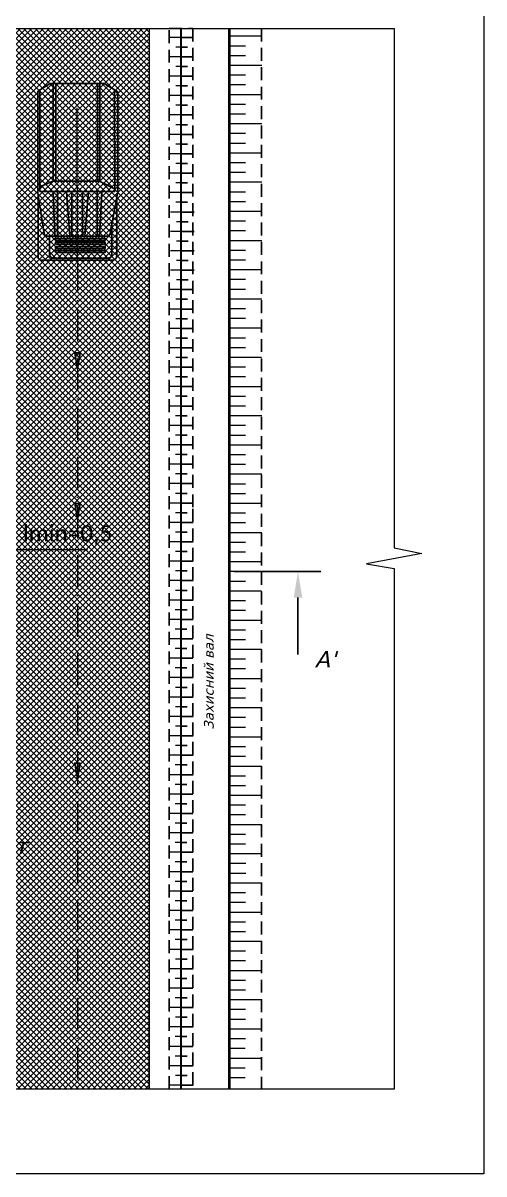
# Model space of a CAD drawing. Header units: millimetres. Extents: x -1138 to 1768, y 100 to 1081.
# Drawn here: x -297.5 to -226.3, y 100.7 to 278.5 of the extents above; entities that cross this region are included whole.
import ezdxf
from ezdxf import colors
from ezdxf.entities.mleader import LeaderData, LeaderLine
from ezdxf.math import Vec2, Vec3

# ---------------------------------------------------------------- set-up
doc = ezdxf.new("R2010")
doc.units = ezdxf.units.MM
for name, pattern in [('ACAD_ISO04W100', [30, 24, -3, 0, -3]), ('CENTER', [7.5, 5, -1.25, 0, -1.25]), ('JIS_02_2.0', [3, 2, -1])]:
    doc.linetypes.add(name, pattern=pattern)
for name, color, linetype in [('НАДЗЕМКА', 7, 'Continuous'), ('ТРАНСПОРТ', 7, 'Continuous'), ('Уступ', 7, 'Continuous')]:
    doc.layers.add(name, color=color, linetype=linetype)
doc.styles.get("Standard").update_dxf_attribs({"font": 'calibri.ttf'})
doc.styles.add('стиль1', font='verdanai.ttf', dxfattribs={"height": 2.5})

# ---------------------------------------------------------------- blocks, each defined once
blk = doc.blocks.new('A$C3F031176')
for p, q in [((-27.28, 5.4), (-27.28, -4.71)), ((-26.66, 6.06), (-17.19, 6.06)), ((-23.17, 5.09), (-16.92, 6.11)), ((-16.92, 6.11), (-1.15, 6.11)), ((-16.66, -5.79), (-16.66, 5.78)), ((-16.66, 5.78), (-0.96, 5.78)), ((-15.95, 5.78), (-15.06, 3.77)), ((-1.15, 6.11), (0, 4.16)), ((-27.28, -5.43), (-27.28, 4.68)), ((-26.96, 3.62), (-26.96, -4.69)), ((-26.34, 4.29), (-23.59, 4.29)), ((-23.59, 4.43), (-23.58, -4.41)), ((-23.59, 3.45), (-16.66, 3.73)), ((-15.06, 3.77), (-15.06, -3.46)), ((-15.06, 3.71), (0, 3.71)), ((0, 4.16), (0, -4.16)), ((-23.59, 3.07), (-16.66, 3.07)), ((-15.06, 3.32), (0, 3.32)), ((-23.58, 1.13), (-16.66, 1.65)), ((-23.58, 0.81), (-16.66, 0.81)), ((-23.58, -0.82), (-16.66, -0.82)), ((-23.58, -1.19), (-16.66, -1.73)), ((-23.58, -3.09), (-16.66, -3.09)), ((-23.58, -3.46), (-16.66, -3.83)), ((-15.06, -3.46), (-16.28, -5.79)), ((-15.06, -3.12), (0, -3.12)), ((-15.06, -3.52), (0, -3.52)), ((-16.75, -6.27), (-23.17, -5.07)), ((0, -4.16), (-1.27, -6.27)), ((-26.66, -6.1), (-17.19, -6.1)), ((-26.34, -5.37), (-21.56, -5.37)), ((-1.27, -6.27), (-16.75, -6.27)), ((-0.97, -5.79), (-16.66, -5.79))]:
    blk.add_line(p, q)
at = {"linetype": 'ACAD_ISO04W100', "lineweight": 0}
blk.add_line((-27.77, -0.02), (0, -0.02), dxfattribs=at)
for points in [[(-26.12, 3.37), (-25.81, 3.37), (-25.81, -4.31), (-26.12, -4.31)], [(-25.51, 3.37), (-25.2, 3.37), (-25.2, -4.31), (-25.51, -4.31)], [(-24.8, 3.37), (-24.5, 3.37), (-24.5, -4.31), (-24.8, -4.31)], [(-24.26, 3.37), (-23.95, 3.37), (-23.95, -4.31), (-24.26, -4.31)]]:
    blk.add_lwpolyline(points, close=True)
for centre, radius, start, end in [((-26.71, 5.48), 0.583, 85.666, 188.0931), ((-26.38, 3.7), 0.583, 85.666, 188.0931), ((-22.96, 4.5), 0.63, 109.9652, 186.476), ((-26.36, -4.77), 0.604, 172.8512, 272.3738), ((-22.96, -4.48), 0.63, 173.524, 250.0348), ((-26.71, -5.51), 0.583, 171.9069, 274.334)]:
    blk.add_arc(centre, radius, start, end)
blk = doc.blocks.new('A$C41F85E34')
at = {"layer": 'Уступ'}
h = blk.add_hatch(color=256, dxfattribs=at)
h.dxf.hatch_style = 1
h.paths.add_polyline_path([(-1.72, 1.81), (-2.02, 1.53), (0, 0)])
h.paths.add_polyline_path([(-1.42, 2.1), (-1.72, 1.81), (0, 0)])
blk.add_lwpolyline([(0, 0), (-2.02, 1.53), (-1.42, 2.1), (0, 0)], dxfattribs=at)

msp = doc.modelspace()

# ---------------------------------------------------------------- hatches: boundary and pattern name
at = {"lineweight": 5}
h = msp.add_hatch(dxfattribs=at)
h.set_pattern_fill('ANSI37', color=253, scale=0.2)
h.paths.add_polyline_path([(-278.012, 277.699), (-300.29, 277.699), (-300.29, 113.805), (-278.012, 113.805), (-278.012, 127.669)])
h.paths.add_polyline_path([(-298.466, 196.565), (-283.257, 196.565), (-283.257, 202.622), (-298.466, 202.622)], flags=24)

# ---------------------------------------------------------------- linework, layer by layer
at = {"color": 6, "lineweight": 20}
msp.add_lwpolyline([(-420.256, 371.36), (-226.257, 371.36), (-226.257, 100.673), (-420.256, 100.673)], close=True, dxfattribs=at)
at = {"lineweight": 20}
msp.add_lwpolyline([(-402.071, 277.699), (-322.611, 277.699), (-321.899, 281.993), (-320.326, 273.405), (-319.448, 277.699), (-240.154, 277.699), (-240.154, 197.416), (-235.86, 196.538), (-244.448, 194.965), (-240.154, 194.253), (-240.154, 113.805), (-319.448, 113.805), (-320.326, 109.511), (-321.899, 118.099), (-322.611, 113.805), (-402.071, 113.805), (-402.071, 194.253), (-406.365, 194.965), (-397.777, 196.538), (-402.071, 197.416)], close=True, dxfattribs=at)
for points in [[(-278.012, 277.699), (-278.012, 119.088)], [(-308.358, 197.2), (-287.548, 197.2)]]:
    msp.add_lwpolyline(points, dxfattribs=at)
at = {"color": 1, "lineweight": 20}
msp.add_lwpolyline([(-265.632, 277.699), (-265.632, 177.745)], dxfattribs=at)
at = {"linetype": 'CENTER', "lineweight": 20}
msp.add_lwpolyline([(-289.128, 241.896), (-289.128, 113.805)], dxfattribs=at)
at = {"layer": 'ТРАНСПОРТ'}
msp.add_line((-264.864, 193.755), (-251.461, 193.755), dxfattribs=at)
at = {"layer": 'Уступ', "linetype": 'JIS_02_2.0'}
msp.add_line((-260.652, 277.699), (-260.652, 113.805), dxfattribs=at)
msp.add_lwpolyline([(-274.942, 113.805), (-274.942, 140.412), (-274.94, 161.431), (-274.942, 203.411), (-274.941, 277.696), (-271.253, 277.701), (-271.253, 203.439), (-271.251, 170.429), (-271.253, 113.805)], dxfattribs=at)
at = {"layer": 'Уступ', "lineweight": 30}
msp.add_lwpolyline([(-273.094, 113.805), (-273.094, 277.699)], dxfattribs=at)
at = {"layer": 'Уступ', "lineweight": 40}
msp.add_lwpolyline([(-265.654, 277.699), (-265.654, 113.805)], dxfattribs=at)
at = {"layer": 'Уступ', "lineweight": 20}
for points in [[(-273.01, 276.314), (-271.17, 276.314), (-274.85, 276.314)], [(-265.618, 276.533), (-260.618, 276.533)], [(-273.01, 274.815), (-272.11, 274.815), (-273.91, 274.815)], [(-265.611, 275.034), (-263.111, 275.034)], [(-265.611, 275.034), (-263.111, 275.034)], [(-272.991, 273.315), (-271.151, 273.315), (-274.831, 273.315)], [(-265.615, 273.531), (-263.115, 273.531)], [(-265.614, 273.531), (-263.114, 273.531)], [(-273.01, 271.818), (-272.11, 271.818), (-273.91, 271.818)], [(-272.991, 271.816), (-272.091, 271.816), (-273.891, 271.816)], [(-265.632, 270.521), (-263.132, 270.521)], [(-265.632, 270.521), (-263.132, 270.521)], [(-265.618, 272.02), (-260.618, 272.02)], [(-273.01, 270.318), (-271.17, 270.318), (-274.85, 270.318)], [(-272.991, 270.316), (-271.151, 270.316), (-274.831, 270.316)], [(-273.009, 268.818), (-272.109, 268.818), (-273.909, 268.818)], [(-265.636, 269.018), (-263.136, 269.018)], [(-265.635, 269.019), (-263.135, 269.019)], [(-273.01, 267.318), (-271.17, 267.318), (-274.85, 267.318)], [(-265.618, 267.508), (-260.618, 267.508)], [(-273.01, 265.821), (-272.11, 265.821), (-273.91, 265.821)], [(-265.632, 266.008), (-263.132, 266.008)], [(-265.632, 266.008), (-263.132, 266.008)], [(-273.01, 264.321), (-271.17, 264.321), (-274.85, 264.321)], [(-265.636, 264.505), (-263.136, 264.505)], [(-265.635, 264.506), (-263.135, 264.506)], [(-273.01, 262.822), (-272.11, 262.822), (-273.91, 262.822)], [(-265.618, 262.995), (-260.618, 262.995)], [(-265.611, 261.496), (-263.111, 261.496)], [(-265.611, 261.496), (-263.111, 261.496)], [(-272.991, 261.322), (-271.151, 261.322), (-274.831, 261.322)], [(-273.01, 259.825), (-272.11, 259.825), (-273.91, 259.825)], [(-272.991, 259.823), (-272.091, 259.823), (-273.891, 259.823)], [(-265.615, 259.993), (-263.115, 259.993)], [(-265.614, 259.993), (-263.114, 259.993)], [(-273.01, 258.325), (-271.17, 258.325), (-274.85, 258.325)], [(-272.991, 258.323), (-271.151, 258.323), (-274.831, 258.323)], [(-265.618, 258.482), (-260.618, 258.482)], [(-273.009, 256.825), (-272.109, 256.825), (-273.909, 256.825)], [(-265.632, 256.983), (-263.132, 256.983)], [(-265.632, 256.983), (-263.132, 256.983)], [(-273.01, 255.325), (-271.17, 255.325), (-274.85, 255.325)], [(-265.636, 255.48), (-263.136, 255.48)], [(-265.635, 255.481), (-263.135, 255.481)], [(-273.01, 253.828), (-272.11, 253.828), (-273.91, 253.828)], [(-265.618, 253.97), (-260.618, 253.97)], [(-273.01, 252.328), (-271.17, 252.328), (-274.85, 252.328)], [(-273.01, 250.829), (-272.11, 250.829), (-273.91, 250.829)], [(-265.636, 250.968), (-263.136, 250.968)], [(-265.635, 250.968), (-263.135, 250.968)], [(-265.632, 252.47), (-263.132, 252.47)], [(-265.632, 252.47), (-263.132, 252.47)], [(-272.887, 249.329), (-271.047, 249.329), (-274.727, 249.329)], [(-265.618, 249.457), (-260.618, 249.457)], [(-272.906, 247.832), (-272.006, 247.832), (-273.806, 247.832)], [(-272.887, 247.83), (-271.987, 247.83), (-273.787, 247.83)], [(-265.611, 247.958), (-263.111, 247.958)], [(-265.611, 247.958), (-263.111, 247.958)], [(-272.906, 246.332), (-271.066, 246.332), (-274.746, 246.332)], [(-272.887, 246.33), (-271.047, 246.33), (-274.727, 246.33)], [(-265.615, 246.455), (-263.115, 246.455)], [(-265.614, 246.456), (-263.114, 246.456)], [(-272.905, 244.832), (-272.005, 244.832), (-273.805, 244.832)], [(-265.618, 244.945), (-260.618, 244.945)], [(-272.906, 243.332), (-271.066, 243.332), (-274.746, 243.332)], [(-265.636, 241.942), (-263.136, 241.942)], [(-265.635, 241.943), (-263.135, 241.943)], [(-265.632, 243.445), (-263.132, 243.445)], [(-265.632, 243.445), (-263.132, 243.445)], [(-272.906, 240.334), (-271.066, 240.334), (-274.746, 240.334)], [(-272.906, 241.834), (-272.006, 241.834), (-273.806, 241.834)], [(-265.618, 240.432), (-260.618, 240.432)], [(-272.906, 238.836), (-272.006, 238.836), (-273.806, 238.836)], [(-265.632, 238.933), (-263.132, 238.933)], [(-265.632, 238.933), (-263.132, 238.933)], [(-272.991, 237.336), (-271.151, 237.336), (-274.831, 237.336)], [(-265.636, 237.43), (-263.136, 237.43)], [(-265.635, 237.43), (-263.135, 237.43)], [(-273.01, 235.839), (-272.11, 235.839), (-273.91, 235.839)], [(-272.991, 235.837), (-272.091, 235.837), (-273.891, 235.837)], [(-265.618, 235.919), (-260.618, 235.919)], [(-273.01, 234.339), (-271.17, 234.339), (-274.85, 234.339)], [(-272.991, 234.337), (-271.151, 234.337), (-274.831, 234.337)], [(-265.611, 234.42), (-263.111, 234.42)], [(-265.611, 234.42), (-263.111, 234.42)], [(-273.01, 231.339), (-271.17, 231.339), (-274.85, 231.339)], [(-273.009, 232.839), (-272.109, 232.839), (-273.909, 232.839)], [(-265.639, 231.407), (-260.639, 231.407)], [(-265.615, 232.917), (-263.115, 232.917)], [(-265.614, 232.918), (-263.114, 232.918)], [(-273.01, 229.841), (-272.11, 229.841), (-273.91, 229.841)], [(-265.652, 229.907), (-263.152, 229.907)], [(-265.652, 229.907), (-263.152, 229.907)], [(-273.01, 228.341), (-271.17, 228.341), (-274.85, 228.341)], [(-265.656, 228.404), (-263.156, 228.404)], [(-265.655, 228.405), (-263.155, 228.405)], [(-273.01, 226.842), (-272.11, 226.842), (-273.91, 226.842)], [(-265.639, 226.894), (-260.639, 226.894)], [(-273.011, 225.343), (-271.171, 225.343), (-274.851, 225.343)], [(-265.652, 225.395), (-263.152, 225.395)], [(-265.652, 225.395), (-263.152, 225.395)], [(-273.031, 222.346), (-271.191, 222.346), (-274.871, 222.346)], [(-273.012, 222.344), (-271.172, 222.344), (-274.852, 222.344)], [(-273.031, 223.846), (-272.131, 223.846), (-273.931, 223.846)], [(-273.012, 223.844), (-272.112, 223.844), (-273.912, 223.844)], [(-265.656, 223.892), (-263.156, 223.892)], [(-265.655, 223.892), (-263.155, 223.892)], [(-265.639, 222.381), (-260.639, 222.381)], [(-273.03, 220.846), (-272.13, 220.846), (-273.93, 220.846)], [(-265.632, 220.882), (-263.132, 220.882)], [(-265.632, 220.882), (-263.132, 220.882)], [(-273.031, 219.346), (-271.191, 219.346), (-274.871, 219.346)], [(-265.636, 219.379), (-263.136, 219.379)], [(-265.635, 219.38), (-263.135, 219.38)], [(-273.031, 217.848), (-272.131, 217.848), (-273.931, 217.848)], [(-265.618, 217.869), (-260.618, 217.869)], [(-273.031, 216.348), (-271.191, 216.348), (-274.871, 216.348)], [(-265.632, 216.369), (-263.132, 216.369)], [(-265.632, 216.369), (-263.132, 216.369)], [(-273.031, 214.849), (-272.131, 214.849), (-273.931, 214.849)], [(-265.636, 214.867), (-263.136, 214.867)], [(-265.635, 214.867), (-263.135, 214.867)], [(-273.032, 213.349), (-271.192, 213.349), (-274.872, 213.349)], [(-273.051, 211.853), (-272.151, 211.853), (-273.951, 211.853)], [(-273.033, 211.85), (-272.133, 211.85), (-273.933, 211.85)], [(-265.632, 211.857), (-263.132, 211.857)], [(-265.632, 211.857), (-263.132, 211.857)], [(-265.618, 213.356), (-260.618, 213.356)], [(-273.051, 210.353), (-271.211, 210.353), (-274.891, 210.353)], [(-273.033, 210.351), (-271.193, 210.351), (-274.873, 210.351)], [(-265.636, 210.354), (-263.136, 210.354)], [(-265.635, 210.355), (-263.135, 210.355)], [(-273.05, 208.852), (-272.15, 208.852), (-273.95, 208.852)], [(-265.618, 208.844), (-260.618, 208.844)], [(-273.051, 207.353), (-271.211, 207.353), (-274.891, 207.353)], [(-265.611, 207.344), (-263.111, 207.344)], [(-265.611, 207.344), (-263.111, 207.344)], [(-273.051, 205.855), (-272.151, 205.855), (-273.951, 205.855)], [(-265.615, 205.841), (-263.115, 205.841)], [(-265.614, 205.842), (-263.114, 205.842)], [(-273.052, 204.355), (-271.212, 204.355), (-274.892, 204.355)], [(-273.051, 202.856), (-272.151, 202.856), (-273.951, 202.856)], [(-265.632, 202.832), (-263.132, 202.832)], [(-265.632, 202.832), (-263.132, 202.832)], [(-265.618, 204.331), (-260.618, 204.331)], [(-273.053, 201.356), (-271.213, 201.356), (-274.893, 201.356)], [(-265.636, 201.329), (-263.136, 201.329)], [(-265.635, 201.329), (-263.135, 201.329)], [(-273.072, 199.86), (-272.172, 199.86), (-273.972, 199.86)], [(-273.053, 199.857), (-272.153, 199.857), (-273.953, 199.857)], [(-265.618, 199.818), (-260.618, 199.818)], [(-273.072, 198.359), (-271.232, 198.359), (-274.912, 198.359)], [(-273.054, 198.357), (-271.214, 198.357), (-274.894, 198.357)], [(-265.632, 198.319), (-263.132, 198.319)], [(-265.632, 198.319), (-263.132, 198.319)], [(-273.071, 196.859), (-272.171, 196.859), (-273.971, 196.859)], [(-265.636, 196.816), (-263.136, 196.816)], [(-265.635, 196.817), (-263.135, 196.817)], [(-273.072, 195.359), (-271.232, 195.359), (-274.912, 195.359)], [(-265.618, 195.306), (-260.618, 195.306)], [(-273.072, 192.362), (-271.232, 192.362), (-274.912, 192.362)], [(-273.072, 193.862), (-272.172, 193.862), (-273.972, 193.862)], [(-265.615, 192.303), (-263.115, 192.303)], [(-265.614, 192.304), (-263.114, 192.304)], [(-265.611, 193.806), (-263.111, 193.806)], [(-265.611, 193.806), (-263.111, 193.806)], [(-273.072, 190.863), (-272.172, 190.863), (-273.972, 190.863)], [(-265.639, 190.793), (-260.639, 190.793)], [(-273.074, 189.363), (-271.234, 189.363), (-274.914, 189.363)], [(-265.652, 189.294), (-263.152, 189.294)], [(-265.652, 189.294), (-263.152, 189.294)], [(-273.093, 187.867), (-272.193, 187.867), (-273.993, 187.867)], [(-273.074, 187.864), (-272.174, 187.864), (-273.974, 187.864)], [(-265.656, 187.791), (-263.156, 187.791)], [(-265.655, 187.791), (-263.155, 187.791)], [(-273.093, 186.366), (-271.253, 186.366), (-274.933, 186.366)], [(-273.074, 186.364), (-271.234, 186.364), (-274.914, 186.364)], [(-265.639, 186.28), (-260.639, 186.28)], [(-273.093, 183.366), (-271.253, 183.366), (-274.933, 183.366)], [(-273.092, 184.866), (-272.192, 184.866), (-273.992, 184.866)], [(-265.656, 183.278), (-263.156, 183.278)], [(-265.655, 183.279), (-263.155, 183.279)], [(-265.652, 184.781), (-263.152, 184.781)], [(-265.652, 184.781), (-263.152, 184.781)], [(-273.093, 181.869), (-272.193, 181.869), (-273.993, 181.869)], [(-265.639, 181.768), (-260.639, 181.768)], [(-273.093, 180.369), (-271.253, 180.369), (-274.933, 180.369)], [(-265.632, 180.268), (-263.132, 180.268)], [(-265.632, 180.268), (-263.132, 180.268)], [(-273.093, 178.87), (-272.193, 178.87), (-273.993, 178.87)], [(-265.636, 178.766), (-263.136, 178.766)], [(-265.635, 178.766), (-263.135, 178.766)], [(-273.053, 177.37), (-271.213, 177.37), (-274.893, 177.37)], [(-265.618, 177.255), (-260.618, 177.255)], [(-273.072, 174.373), (-271.232, 174.373), (-274.912, 174.373)], [(-273.054, 174.371), (-271.214, 174.371), (-274.894, 174.371)], [(-273.072, 175.873), (-272.172, 175.873), (-273.972, 175.873)], [(-273.053, 175.871), (-272.153, 175.871), (-273.953, 175.871)], [(-265.632, 175.756), (-263.132, 175.756)], [(-265.632, 175.756), (-263.132, 175.756)], [(-273.071, 172.873), (-272.171, 172.873), (-273.971, 172.873)], [(-265.636, 174.253), (-263.136, 174.253)], [(-265.635, 174.254), (-263.135, 174.254)], [(-265.618, 172.742), (-260.618, 172.742)], [(-273.072, 171.373), (-271.232, 171.373), (-274.912, 171.373)], [(-265.632, 171.243), (-263.132, 171.243)], [(-265.632, 171.243), (-263.132, 171.243)], [(-273.072, 169.876), (-272.172, 169.876), (-273.972, 169.876)], [(-265.636, 169.74), (-263.136, 169.74)], [(-265.635, 169.741), (-263.135, 169.741)], [(-273.072, 168.376), (-271.232, 168.376), (-274.912, 168.376)], [(-265.618, 168.23), (-260.618, 168.23)], [(-273.072, 166.877), (-272.172, 166.877), (-273.972, 166.877)], [(-265.611, 166.731), (-263.111, 166.731)], [(-265.611, 166.731), (-263.111, 166.731)], [(-273.074, 165.377), (-271.234, 165.377), (-274.914, 165.377)], [(-273.093, 163.88), (-272.193, 163.88), (-273.993, 163.88)], [(-273.074, 163.878), (-272.174, 163.878), (-273.974, 163.878)], [(-265.618, 163.717), (-260.618, 163.717)], [(-265.615, 165.228), (-263.115, 165.228)], [(-265.614, 165.228), (-263.114, 165.228)], [(-273.093, 162.38), (-271.253, 162.38), (-274.933, 162.38)], [(-273.074, 162.378), (-271.234, 162.378), (-274.914, 162.378)], [(-265.632, 162.218), (-263.132, 162.218)], [(-265.632, 162.218), (-263.132, 162.218)], [(-273.092, 160.88), (-272.192, 160.88), (-273.992, 160.88)], [(-265.636, 160.715), (-263.136, 160.715)], [(-265.635, 160.716), (-263.135, 160.716)], [(-273.093, 159.38), (-271.253, 159.38), (-274.933, 159.38)], [(-265.618, 159.205), (-260.618, 159.205)], [(-273.093, 157.883), (-272.193, 157.883), (-273.993, 157.883)], [(-265.632, 157.705), (-263.132, 157.705)], [(-265.632, 157.705), (-263.132, 157.705)], [(-273.093, 156.383), (-271.253, 156.383), (-274.933, 156.383)], [(-273.093, 154.884), (-272.193, 154.884), (-273.993, 154.884)], [(-265.636, 156.202), (-263.136, 156.202)], [(-265.635, 156.203), (-263.135, 156.203)], [(-273.093, 153.384), (-271.253, 153.384), (-274.933, 153.384)], [(-265.618, 154.692), (-260.618, 154.692)], [(-265.611, 153.193), (-263.111, 153.193)], [(-265.611, 153.193), (-263.111, 153.193)], [(-273.093, 151.885), (-272.193, 151.885), (-273.993, 151.885)], [(-265.615, 151.69), (-263.115, 151.69)], [(-265.614, 151.69), (-263.114, 151.69)], [(-273.093, 150.385), (-271.253, 150.385), (-274.933, 150.385)], [(-265.598, 150.179), (-260.598, 150.179)], [(-273.093, 148.886), (-272.193, 148.886), (-273.993, 148.886)], [(-265.591, 148.68), (-263.091, 148.68)], [(-265.591, 148.68), (-263.091, 148.68)], [(-273.093, 147.386), (-271.253, 147.386), (-274.933, 147.386)], [(-273.095, 145.887), (-272.195, 145.887), (-273.995, 145.887)], [(-265.595, 147.177), (-263.095, 147.177)], [(-265.594, 147.178), (-263.094, 147.178)], [(-273.095, 144.387), (-271.255, 144.387), (-274.935, 144.387)], [(-265.632, 144.167), (-263.132, 144.167)], [(-265.632, 144.167), (-263.132, 144.167)], [(-265.577, 145.667), (-260.577, 145.667)], [(-273.093, 142.888), (-272.193, 142.888), (-273.993, 142.888)], [(-265.636, 142.665), (-263.136, 142.665)], [(-265.635, 142.665), (-263.135, 142.665)], [(-273.093, 141.388), (-271.253, 141.388), (-274.933, 141.388)], [(-265.618, 141.154), (-260.618, 141.154)], [(-273.093, 139.889), (-272.193, 139.889), (-273.993, 139.889)], [(-265.611, 139.655), (-263.111, 139.655)], [(-265.611, 139.655), (-263.111, 139.655)], [(-273.093, 138.39), (-271.253, 138.39), (-274.933, 138.39)], [(-265.615, 138.152), (-263.115, 138.152)], [(-265.614, 138.153), (-263.114, 138.153)], [(-273.072, 135.388), (-271.232, 135.388), (-274.912, 135.388)], [(-273.093, 136.891), (-272.193, 136.891), (-273.993, 136.891)], [(-273.072, 136.889), (-272.172, 136.889), (-273.972, 136.889)], [(-265.598, 136.641), (-260.598, 136.641)], [(-273.073, 133.889), (-272.173, 133.889), (-273.973, 133.889)], [(-265.636, 133.639), (-263.136, 133.639)], [(-265.635, 133.64), (-263.135, 133.64)], [(-265.632, 135.142), (-263.132, 135.142)], [(-265.632, 135.142), (-263.132, 135.142)], [(-273.092, 132.391), (-271.252, 132.391), (-274.932, 132.391)], [(-273.073, 132.389), (-271.233, 132.389), (-274.913, 132.389)], [(-265.598, 132.129), (-260.598, 132.129)], [(-273.093, 130.893), (-272.193, 130.893), (-273.993, 130.893)], [(-265.632, 130.63), (-263.132, 130.63)], [(-265.632, 130.63), (-263.132, 130.63)], [(-273.093, 129.393), (-271.253, 129.393), (-274.933, 129.393)], [(-265.636, 129.127), (-263.136, 129.127)], [(-265.635, 129.127), (-263.135, 129.127)], [(-273.072, 126.391), (-271.232, 126.391), (-274.912, 126.391)], [(-273.093, 127.894), (-272.193, 127.894), (-273.993, 127.894)], [(-273.072, 127.892), (-272.172, 127.892), (-273.972, 127.892)], [(-265.598, 127.616), (-260.598, 127.616)], [(-273.073, 124.892), (-272.173, 124.892), (-273.973, 124.892)], [(-265.636, 124.614), (-263.136, 124.614)], [(-265.635, 124.615), (-263.135, 124.615)], [(-265.632, 126.117), (-263.132, 126.117)], [(-265.632, 126.117), (-263.132, 126.117)], [(-273.092, 123.394), (-271.252, 123.394), (-274.932, 123.394)], [(-273.073, 123.393), (-271.233, 123.393), (-274.913, 123.393)], [(-265.619, 123.103), (-260.619, 123.103)], [(-273.093, 121.894), (-272.193, 121.894), (-273.993, 121.894)], [(-265.653, 121.604), (-263.153, 121.604)], [(-265.653, 121.604), (-263.153, 121.604)], [(-273.093, 120.394), (-271.253, 120.394), (-274.933, 120.394)], [(-265.657, 120.101), (-263.157, 120.101)], [(-265.656, 120.101), (-263.156, 120.101)], [(-273.072, 117.392), (-271.232, 117.392), (-274.912, 117.392)], [(-273.093, 118.895), (-272.193, 118.895), (-273.993, 118.895)], [(-273.072, 118.893), (-272.172, 118.893), (-273.972, 118.893)], [(-265.641, 118.59), (-260.641, 118.59)], [(-273.073, 115.894), (-272.173, 115.894), (-273.973, 115.894)], [(-265.674, 117.09), (-263.174, 117.09)], [(-265.674, 117.09), (-263.174, 117.09)], [(-273.092, 114.396), (-271.252, 114.396), (-274.932, 114.396)], [(-273.073, 114.394), (-271.233, 114.394), (-274.913, 114.394)], [(-265.679, 115.588), (-263.179, 115.588)], [(-265.678, 115.588), (-263.178, 115.588)]]:
    msp.add_lwpolyline(points, dxfattribs=at)
at = {"layer": 'Уступ'}
msp.add_lwpolyline([(-278.012, 127.669), (-278.012, 113.805)], dxfattribs=at)

# ---------------------------------------------------------------- block references
at = {"layer": 'НАДЗЕМКА', "color": 5, "rotation": 90.01167722339221}
msp.add_blockref('A$C3F031176', (-289.151, 269.18), dxfattribs=at)
at = {"layer": 'Уступ', "rotation": 316.4139787433944}
for p in [(-289.108, 225.064), (-289.128, 201.789), (-289.128, 161.682)]:
    msp.add_blockref('A$C41F85E34', p, dxfattribs=at)

# ---------------------------------------------------------------- texts
at = {"lineweight": 20, "insert": (-297.547, 200.926), "char_height": 2.5, "attachment_point": 1}
msp.add_mtext_dynamic_manual_height_columns('lmin=0,5', width=3.89136, gutter_width=12.5, heights=[0], dxfattribs=at)
at = {"layer": 'ТРАНСПОРТ', "color": 0, "insert": (-269.551, 169.334), "char_height": 1.5, "attachment_point": 1, "rotation": 90, "style": 'стиль1'}
msp.add_mtext_dynamic_manual_height_columns('3ахисний вал', width=26.68433, gutter_width=12.5, heights=[0], dxfattribs=at)
at = {"layer": 'ТРАНСПОРТ', "insert": (-252.428, 181.473), "char_height": 2.5, "attachment_point": 1, "style": 'стиль1'}
msp.add_mtext_dynamic_manual_height_columns("А'", width=3.84048, gutter_width=12.5, heights=[0], dxfattribs=at)

# ---------------------------------------------------------------- leaders
at = {"layer": 'ТРАНСПОРТ'}
ml = msp.add_multileader_mtext('Standard', dxfattribs=at)
ml.set_content('', color=256)
ml.set_leader_properties()
ml.build(insert=Vec2(0, 0))
ml.multileader.update_dxf_attribs({"text_right_attachment_type": 6, "dogleg_length": 0})
ctx = ml.context
ctx.base_point, ctx.plane_origin = Vec3(-255.015, 180.958), Vec3(-255.015, 193.755)
ctx.right_attachment = 6
notes = []
notes.append((ctx, [(0, (1, 1, 0), (-255.015, 180.958), (1, 0), 0, [(0, [(-255.015, 193.755)], 0, [])])]))
ctx.mtext.insert, ctx.mtext.flow_direction = Vec3(-253.015, 182.958), 5
at = {"layer": 'ТРАНСПОРТ', "linetype": 'ACAD_ISO04W100'}
ml = msp.add_multileader_mtext('Standard', dxfattribs=at)
ml.set_content('подрібнений негабарит', color=256, style='стиль1')
ml.set_leader_properties()
ml.build(insert=Vec2(0, 0))
ml.multileader.update_dxf_attribs({"text_right_attachment_type": 6, "dogleg_length": 0.36})
ctx = ml.context
ctx.base_point, ctx.char_height, ctx.plane_origin = Vec3(-341.867, 151.025), 2.5, Vec3(-297.128, 140.065)
ctx.right_attachment = 6
notes.append((ctx, [(0, (1, 1, 0), (-342.227, 151.025), (1, 0), 0.36, [(0, [(-355.711, 147.027)], 0, [])])]))
ctx.mtext.insert, ctx.mtext.flow_direction = Vec3(-339.867, 152.621), 5
for ctx, leaders in notes:
    for number, flags, end, landing, length, lines in leaders:
        leader = LeaderData()
        leader.index, (leader.has_last_leader_line, leader.has_dogleg_vector, leader.attachment_direction) = number, flags
        leader.last_leader_point, leader.dogleg_vector, leader.dogleg_length = Vec3(end), Vec3(landing), length
        for number, points, colour, breaks in lines:
            line = LeaderLine()
            line.index, line.vertices, line.color, line.breaks = number, Vec3.list(points), colors.encode_raw_color(colour), breaks
            leader.lines.append(line)
        ctx.leaders.append(leader)

doc.saveas('drawing.dxf')
